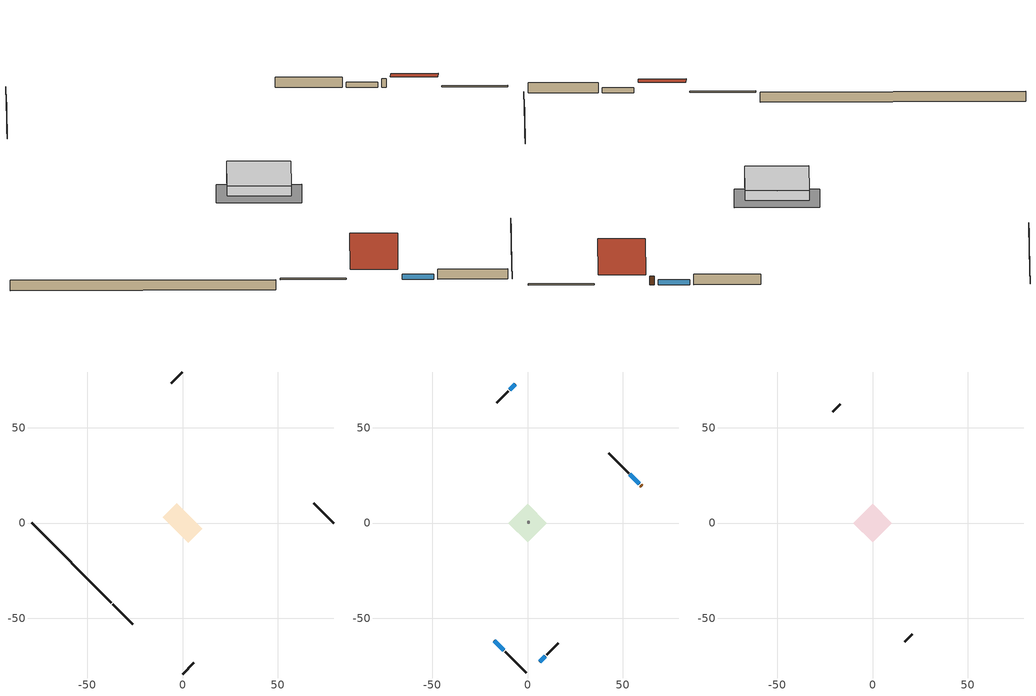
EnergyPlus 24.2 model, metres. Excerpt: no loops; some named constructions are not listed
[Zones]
basement - unconditioned
 floor foundation (Slab1 construction): -10.5,2.99 -2.99,10.5 10.5,-2.99 2.99,-10.5 z-2.13
 wall outside (RimJoist1 construction): -36.61,-42.64 -26.2,-53.05 z0.3:0.61
 wall outside (RimJoist2 construction): 0,79.25 -5.78,73.48 z0.3:0.61
 wall outside (RimJoist3 construction): 79.25,0 68.84,10.41 z0.3:0.61
 wall outside (RimJoist4 construction): 0,-79.25 5.78,-73.48 z0.3:0.61
 wall foundation (FoundationWall1 construction): -79.25,0 -37.27,-41.98 z-2.13:0.3
conditioned space
 floor to basement - unconditioned (Floor1 construction): -10.06,0 0,10.06 10.06,0 0,-10.06 z0.3
 wall outside (AdiabaticWallConstruction 1): 60.01,19.25 59.36,19.89 z0.3:2.34
 wall outside (AdiabaticWallConstruction): -17.37,-61.89 -12.38,-66.87 / 58.7,20.55 53.72,25.53 z0.3:1.49; -6.43,72.82 -9.35,69.9 / 6.43,-72.82 9.35,-69.9 z0.3:1.43
 wall outside (Wall1 construction): -11.72,-67.53 -0.66,-78.6 z0.3:2.74
 wall outside (Wall2 construction): -10.01,69.24 -16.16,63.1 z0.3:2.74
 wall outside (Wall3 construction): 53.06,26.19 42.53,36.72 z0.3:2.74
 wall outside (Wall4 construction): 10.01,-69.24 16.16,-63.1 z0.3:2.74
 window (WindowConstruction): -17.37,-61.89 -12.38,-66.87 z0.3:1.49
 window (WindowConstruction 1): -6.43,72.82 -9.35,69.9 z0.3:1.43
 window (WindowConstruction 2): 58.7,20.55 53.72,25.53 z0.3:1.49
 window (WindowConstruction 3): 6.43,-72.82 9.35,-69.9 z0.3:1.43
 door (Door): 60.01,19.25 59.36,19.89 z0.3:2.34
furnace airloop ret air zone
 floor adiabatic (AdiabaticConst): 0,0 0,1 1,1 1,0 z0
 wall adiabatic (AdiabaticConst): 0,1 0,0 1,0 1,1 0,1 z0:1
 ceiling adiabatic (AdiabaticConst): 1,0 1,1 0,1 0,0 z1
attic - vented
 floor to conditioned space (Floor2 construction Reversed): -10.06,0 0,10.06 10.06,0 0,-10.06 z2.74
 wall outside (Wall5 construction): -16.81,62.44 -20.89,58.36 z0.3:2.74
 wall outside (Wall6 construction): 16.81,-62.44 20.89,-58.36 z0.3:2.74
 roof outside (Roof1 construction): -18.02,-61.23,2.74 -11.29,-54.5,7.5 -18.82,-46.98,7.5 -25.54,-53.71,2.74
 roof outside (Roof2 construction): 60.66,18.59,2.74 53.94,11.86,7.5 61.46,4.34,7.5 68.19,11.07,2.74
[Material] Roughness=Rough; Thermal Absorptance=0.9
Name | Thickness {m} | Conductivity {W/m-K} | Density {kg/m3} | Specific Heat {J/kg-K} | Solar Absorptance | Visible Absorptance
ceiling stud and cavity | 0.0889 | 1.05181 | 20.9862 | 1087.66 | 0.7 | 0.7
floor covering | 0.0127 | 0.0433444 | 54.468 | 1339.84 | 0.6 | 0.6
floor stud and cavity | 0.1397 | 0.923637 | 92.3553 | 1139.71 | 0.7 | 0.7
gypsum board 1 | 0.00254 | 0.160291 | 801 | 837.4 | 0.6 | 0.6
osb sheathing 0.75 in. | 0.01905 | 0.115458 | 512.64 | 1214.23 | 0.7 | 0.7
[Construction]
Floor1 construction Reversed: floor covering, osb sheathing 0.75 in., floor stud and cavity
Floor2 construction: ceiling stud and cavity, gypsum board 1
[EnergyManagementSystem:ProgramCallingManager]
total_loads_program_calling_manager: EndOfZoneTimestepAfterZoneReporting; total_loads_program
unmet_hours_program_calling_manager: EndOfZoneTimestepBeforeZoneReporting; unmet_hours_program
water_heater_hpwh_EC_adj_ProgramManager: EndOfSystemTimestepBeforeHVACReporting; water_heater_hpwh_EC_adj
water_heater_ProgramManager: InsideHVACSystemIterationLoop; water_heater_Control; water_heater_InletAir
[EnergyManagementSystem:OutputVariable]
Name | EMS Variable | Type of Data in Variable | Update Frequency | EMS Program or Subroutine | Units
furnace supply fan disaggregate htg primary | furnace_supply_fan_primary_htg | Summed | SystemTimestep | furnace_supply_fan_disaggregate_program | J
loads_htg_tot_peakload_outvar; loads_htg_tot_annual_outvar; loads_htg_tot_timeseries_outvar | loads_htg_tot | Summed | ZoneTimestep | total_loads_program | J
loads_clg_tot_peakload_outvar; loads_clg_tot_annual_outvar; loads_clg_tot_timeseries_outvar | loads_clg_tot | Summed | ZoneTimestep | total_loads_program | J
htg_unmet_hours_annual_outvar; htg_unmet_hours_timeseries_outvar | htg_unmet_hours | Summed | ZoneTimestep | unmet_hours_program | hr
clg_unmet_hours_annual_outvar; clg_unmet_hours_timeseries_outvar | clg_unmet_hours | Summed | ZoneTimestep | unmet_hours_program | hr
loads_htg_roofs_annual_outvar; loads_htg_roofs_timeseries_outvar | loads_htg_roofs | Summed | ZoneTimestep | component_loads_program | J
loads_htg_ceilings_annual_outvar; loads_htg_ceilings_timeseries_outvar | loads_htg_ceilings | Summed | ZoneTimestep | component_loads_program | J
loads_htg_walls_annual_outvar; loads_htg_walls_timeseries_outvar | loads_htg_walls | Summed | ZoneTimestep | component_loads_program | J
loads_htg_rim_joists_annual_outvar; loads_htg_rim_joists_timeseries_outvar | loads_htg_rim_joists | Summed | ZoneTimestep | component_loads_program | J
loads_htg_foundation_walls_annual_outvar; loads_htg_foundation_walls_timeseries_outvar | loads_htg_foundation_walls | Summed | ZoneTimestep | component_loads_program | J
loads_htg_doors_annual_outvar; loads_htg_doors_timeseries_outvar | loads_htg_doors | Summed | ZoneTimestep | component_loads_program | J
loads_htg_windows_conduction_annual_outvar; loads_htg_windows_conduction_timeseries_outvar | loads_htg_windows_conduction | Summed | ZoneTimestep | component_loads_program | J
loads_htg_windows_solar_annual_outvar; loads_htg_windows_solar_timeseries_outvar | loads_htg_windows_solar | Summed | ZoneTimestep | component_loads_program | J
loads_htg_skylights_conduction_annual_outvar; loads_htg_skylights_conduction_timeseries_outvar | loads_htg_skylights_conduction | Summed | ZoneTimestep | component_loads_program | J
loads_htg_skylights_solar_annual_outvar; loads_htg_skylights_solar_timeseries_outvar | loads_htg_skylights_solar | Summed | ZoneTimestep | component_loads_program | J
loads_htg_floors_annual_outvar; loads_htg_floors_timeseries_outvar | loads_htg_floors | Summed | ZoneTimestep | component_loads_program | J
loads_htg_slabs_annual_outvar; loads_htg_slabs_timeseries_outvar | loads_htg_slabs | Summed | ZoneTimestep | component_loads_program | J
loads_htg_internal_mass_annual_outvar; loads_htg_internal_mass_timeseries_outvar | loads_htg_internal_mass | Summed | ZoneTimestep | component_loads_program | J
loads_htg_infil_annual_outvar; loads_htg_infil_timeseries_outvar | loads_htg_infil | Summed | ZoneTimestep | component_loads_program | J
loads_htg_natvent_annual_outvar; loads_htg_natvent_timeseries_outvar | loads_htg_natvent | Summed | ZoneTimestep | component_loads_program | J
loads_htg_mechvent_annual_outvar; loads_htg_mechvent_timeseries_outvar | loads_htg_mechvent | Summed | ZoneTimestep | component_loads_program | J
loads_htg_whf_annual_outvar; loads_htg_whf_timeseries_outvar | loads_htg_whf | Summed | ZoneTimestep | component_loads_program | J
loads_htg_ducts_annual_outvar; loads_htg_ducts_timeseries_outvar | loads_htg_ducts | Summed | ZoneTimestep | component_loads_program | J
loads_htg_intgains_annual_outvar; loads_htg_intgains_timeseries_outvar | loads_htg_intgains | Summed | ZoneTimestep | component_loads_program | J
loads_htg_lighting_annual_outvar; loads_htg_lighting_timeseries_outvar | loads_htg_lighting | Summed | ZoneTimestep | component_loads_program | J
loads_clg_roofs_annual_outvar; loads_clg_roofs_timeseries_outvar | loads_clg_roofs | Summed | ZoneTimestep | component_loads_program | J
loads_clg_ceilings_annual_outvar; loads_clg_ceilings_timeseries_outvar | loads_clg_ceilings | Summed | ZoneTimestep | component_loads_program | J
loads_clg_walls_annual_outvar; loads_clg_walls_timeseries_outvar | loads_clg_walls | Summed | ZoneTimestep | component_loads_program | J
loads_clg_rim_joists_annual_outvar; loads_clg_rim_joists_timeseries_outvar | loads_clg_rim_joists | Summed | ZoneTimestep | component_loads_program | J
loads_clg_foundation_walls_annual_outvar; loads_clg_foundation_walls_timeseries_outvar | loads_clg_foundation_walls | Summed | ZoneTimestep | component_loads_program | J
loads_clg_doors_annual_outvar; loads_clg_doors_timeseries_outvar | loads_clg_doors | Summed | ZoneTimestep | component_loads_program | J
loads_clg_windows_conduction_annual_outvar; loads_clg_windows_conduction_timeseries_outvar | loads_clg_windows_conduction | Summed | ZoneTimestep | component_loads_program | J
loads_clg_windows_solar_annual_outvar; loads_clg_windows_solar_timeseries_outvar | loads_clg_windows_solar | Summed | ZoneTimestep | component_loads_program | J
loads_clg_skylights_conduction_annual_outvar; loads_clg_skylights_conduction_timeseries_outvar | loads_clg_skylights_conduction | Summed | ZoneTimestep | component_loads_program | J
loads_clg_skylights_solar_annual_outvar; loads_clg_skylights_solar_timeseries_outvar | loads_clg_skylights_solar | Summed | ZoneTimestep | component_loads_program | J
loads_clg_floors_annual_outvar; loads_clg_floors_timeseries_outvar | loads_clg_floors | Summed | ZoneTimestep | component_loads_program | J
loads_clg_slabs_annual_outvar; loads_clg_slabs_timeseries_outvar | loads_clg_slabs | Summed | ZoneTimestep | component_loads_program | J
loads_clg_internal_mass_annual_outvar; loads_clg_internal_mass_timeseries_outvar | loads_clg_internal_mass | Summed | ZoneTimestep | component_loads_program | J
loads_clg_infil_annual_outvar; loads_clg_infil_timeseries_outvar | loads_clg_infil | Summed | ZoneTimestep | component_loads_program | J
loads_clg_natvent_annual_outvar; loads_clg_natvent_timeseries_outvar | loads_clg_natvent | Summed | ZoneTimestep | component_loads_program | J
loads_clg_mechvent_annual_outvar; loads_clg_mechvent_timeseries_outvar | loads_clg_mechvent | Summed | ZoneTimestep | component_loads_program | J
loads_clg_whf_annual_outvar; loads_clg_whf_timeseries_outvar | loads_clg_whf | Summed | ZoneTimestep | component_loads_program | J
loads_clg_ducts_annual_outvar; loads_clg_ducts_timeseries_outvar | loads_clg_ducts | Summed | ZoneTimestep | component_loads_program | J
loads_clg_intgains_annual_outvar; loads_clg_intgains_timeseries_outvar | loads_clg_intgains | Summed | ZoneTimestep | component_loads_program | J
loads_clg_lighting_annual_outvar; loads_clg_lighting_timeseries_outvar | loads_clg_lighting | Summed | ZoneTimestep | component_loads_program | J
total_infil_flow_rate_timeseries_outvar | total_infil_flow_rate | Averaged | ZoneTimestep | total_airflows_program | m^3/s
total_mechvent_flow_rate_timeseries_outvar | total_mechvent_flow_rate | Averaged | ZoneTimestep | total_airflows_program | m^3/s
total_natvent_flow_rate_timeseries_outvar | total_natvent_flow_rate | Averaged | ZoneTimestep | total_airflows_program | m^3/s
total_whf_flow_rate_timeseries_outvar | total_whf_flow_rate | Averaged | ZoneTimestep | total_airflows_program | m^3/s
[Schedule:Day:Interval]
trans schedule winter=0.85 summer=0.7 day; trans schedule winter=0.85 summer=0.7 day 2: No, 24:00, 0.85
trans schedule winter=0.85 summer=0.7 day 1: No, 24:00, 0.7
trans schedule winter=0.85 summer=0.7 default day; mech vent bath fan 0 schedule default day; mech vent range fan 0 schedule default day; misc pool pump schedule default day; general water use schedule default day; cooling season schedule day; cooling season schedule day 2; cooling season schedule default day; exterior lighting schedule default day; natural vent schedule default day: No, 24:00, 0
mech vent bath fan 0 schedule day: No, 03:00, 0, 04:00, 1, 24:00, 0
mech vent range fan 0 schedule day: No, 11:00, 0, 12:00, 1, 24:00, 0
misc pool pump schedule day; misc pool pump schedule day 10: No, 03:00, 0.0234796, 04:00, 0.0313062, 05:00, 0.0626123, 06:00, 0.117398, 07:00, 0.20349, 08:00, 0.344368, 09:00, 0.657429, 10:00, 0.947011, 11:00, 0.993971, 12:00, 0.947011, 13:00, 0.939185, 14:00, 0.704389, 15:00, 0.586991, 16:00, 0.477419, 17:00, 0.289582, 18:00, 0.18001, 19:00, 0.101745, 20:00, 0.0626123, 21:00, 0.0313062, 24:00, 0.0234796
misc pool pump schedule day 1: No, 03:00, 0.023622, 04:00, 0.0314961, 05:00, 0.0629921, 06:00, 0.11811, 07:00, 0.204724, 08:00, 0.346457, 09:00, 0.661417, 10:00, 0.952756, 11:00, 1, 12:00, 0.952756, 13:00, 0.944882, 14:00, 0.708661, 15:00, 0.590551, 16:00, 0.480315, 17:00, 0.291339, 18:00, 0.181102, 19:00, 0.102362, 20:00, 0.0629921, 21:00, 0.0314961, 24:00, 0.023622
misc pool pump schedule day 2; misc pool pump schedule day 4: No, 03:00, 0.0206108, 04:00, 0.0274811, 05:00, 0.0549621, 06:00, 0.103054, 07:00, 0.178627, 08:00, 0.302292, 09:00, 0.577102, 10:00, 0.831302, 11:00, 0.872524, 12:00, 0.831302, 13:00, 0.824432, 14:00, 0.618324, 15:00, 0.51527, 16:00, 0.419086, 17:00, 0.2542, 18:00, 0.158016, 19:00, 0.0893134, 20:00, 0.0549621, 21:00, 0.0274811, 24:00, 0.0206108
misc pool pump schedule day 3: No, 03:00, 0.0205498, 04:00, 0.0273997, 05:00, 0.0547994, 06:00, 0.102749, 07:00, 0.178098, 08:00, 0.301396, 09:00, 0.575393, 10:00, 0.82884, 11:00, 0.86994, 12:00, 0.82884, 13:00, 0.82199, 14:00, 0.616493, 15:00, 0.513744, 16:00, 0.417845, 17:00, 0.253447, 18:00, 0.157548, 19:00, 0.0890489, 20:00, 0.0547994, 21:00, 0.0273997, 24:00, 0.0205498
misc pool pump schedule day 5; misc pool pump schedule day 7: No, 03:00, 0.0180675, 04:00, 0.02409, 05:00, 0.04818, 06:00, 0.0903375, 07:00, 0.156585, 08:00, 0.26499, 09:00, 0.50589, 10:00, 0.728723, 11:00, 0.764858, 12:00, 0.728723, 13:00, 0.7227, 14:00, 0.542025, 15:00, 0.451688, 16:00, 0.367373, 17:00, 0.222833, 18:00, 0.138518, 19:00, 0.0782925, 20:00, 0.04818, 21:00, 0.02409, 24:00, 0.0180675
misc pool pump schedule day 6: No, 03:00, 0.0179658, 04:00, 0.0239544, 05:00, 0.0479087, 06:00, 0.0898289, 07:00, 0.155703, 08:00, 0.263498, 09:00, 0.503042, 10:00, 0.72462, 11:00, 0.760551, 12:00, 0.72462, 13:00, 0.718631, 14:00, 0.538973, 15:00, 0.449144, 16:00, 0.365304, 17:00, 0.221578, 18:00, 0.137738, 19:00, 0.0778517, 20:00, 0.0479087, 21:00, 0.0239544, 24:00, 0.0179658
misc pool pump schedule day 8: No, 03:00, 0.0198987, 04:00, 0.0265316, 05:00, 0.0530631, 06:00, 0.0994934, 07:00, 0.172455, 08:00, 0.291847, 09:00, 0.557163, 10:00, 0.80258, 11:00, 0.842377, 12:00, 0.80258, 13:00, 0.795947, 14:00, 0.59696, 15:00, 0.497467, 16:00, 0.404606, 17:00, 0.245417, 18:00, 0.152557, 19:00, 0.0862276, 20:00, 0.0530631, 21:00, 0.0265316, 24:00, 0.0198987
misc pool pump schedule day 9: No, 03:00, 0.0198173, 04:00, 0.0264231, 05:00, 0.0528461, 06:00, 0.0990865, 07:00, 0.17175, 08:00, 0.290654, 09:00, 0.554884, 10:00, 0.799297, 11:00, 0.838932, 12:00, 0.799297, 13:00, 0.792692, 14:00, 0.594519, 15:00, 0.495432, 16:00, 0.402952, 17:00, 0.244413, 18:00, 0.151933, 19:00, 0.0858749, 20:00, 0.0528461, 21:00, 0.0264231, 24:00, 0.0198173
general water use schedule day: No, 01:00, 0.315068, 03:00, 0.287671, 04:00, 0.342466, 05:00, 0.369863, 06:00, 0.520548, 07:00, 0.60274, 08:00, 0.534247, 10:00, 0.506849, 11:00, 0.465753, 14:00, 0.479452, 15:00, 0.534247, 16:00, 0.589041, 17:00, 0.69863, 18:00, 0.876712, 19:00, 0.890411, 20:00, 0.986301, 21:00, 1, 22:00, 0.863014, 23:00, 0.616438, 24:00, 0.465753
cooling season schedule day 1; natural vent schedule day: No, 24:00, 1
exterior lighting schedule day: No, 01:00, 0.566667, 03:00, 0.524167, 05:00, 0.495833, 06:00, 0.5525, 07:00, 0.623333, 08:00, 0.580833, 09:00, 0.439167, 10:00, 0.354167, 12:00, 0.34, 13:00, 0.354167, 14:00, 0.396667, 15:00, 0.425, 16:00, 0.495833, 17:00, 0.623333, 18:00, 0.793333, 19:00, 0.906667, 20:00, 0.963333, 21:00, 0.991667, 22:00, 0.920833, 23:00, 0.793333, 24:00, 0.665833
exterior lighting schedule day 1: No, 01:00, 0.528571, 03:00, 0.488929, 05:00, 0.4625, 06:00, 0.515357, 07:00, 0.581429, 08:00, 0.541786, 09:00, 0.409643, 10:00, 0.330357, 12:00, 0.317143, 13:00, 0.330357, 14:00, 0.37, 15:00, 0.396429, 16:00, 0.4625, 17:00, 0.581429, 18:00, 0.74, 19:00, 0.845714, 20:00, 0.898571, 21:00, 0.925, 22:00, 0.858929, 23:00, 0.74, 24:00, 0.621071
exterior lighting schedule day 10: No, 01:00, 0.552381, 03:00, 0.510952, 05:00, 0.483333, 06:00, 0.538571, 07:00, 0.607619, 08:00, 0.56619, 09:00, 0.428095, 10:00, 0.345238, 12:00, 0.331429, 13:00, 0.345238, 14:00, 0.386667, 15:00, 0.414286, 16:00, 0.483333, 17:00, 0.607619, 18:00, 0.773333, 19:00, 0.88381, 20:00, 0.939048, 21:00, 0.966667, 22:00, 0.897619, 23:00, 0.773333, 24:00, 0.649048
exterior lighting schedule day 11: No, 01:00, 0.571429, 03:00, 0.528571, 05:00, 0.5, 06:00, 0.557143, 07:00, 0.628571, 08:00, 0.585714, 09:00, 0.442857, 10:00, 0.357143, 12:00, 0.342857, 13:00, 0.357143, 14:00, 0.4, 15:00, 0.428571, 16:00, 0.5, 17:00, 0.628571, 18:00, 0.8, 19:00, 0.914286, 20:00, 0.971429, 21:00, 1, 22:00, 0.928571, 23:00, 0.8, 24:00, 0.671429
exterior lighting schedule day 2: No, 01:00, 0.485714, 03:00, 0.449286, 05:00, 0.425, 06:00, 0.473571, 07:00, 0.534286, 08:00, 0.497857, 09:00, 0.376429, 10:00, 0.303571, 12:00, 0.291429, 13:00, 0.303571, 14:00, 0.34, 15:00, 0.364286, 16:00, 0.425, 17:00, 0.534286, 18:00, 0.68, 19:00, 0.777143, 20:00, 0.825714, 21:00, 0.85, 22:00, 0.789286, 23:00, 0.68, 24:00, 0.570714
exterior lighting schedule day 3: No, 01:00, 0.442857, 03:00, 0.409643, 05:00, 0.3875, 06:00, 0.431786, 07:00, 0.487143, 08:00, 0.453929, 09:00, 0.343214, 10:00, 0.276786, 12:00, 0.265714, 13:00, 0.276786, 14:00, 0.31, 15:00, 0.332143, 16:00, 0.3875, 17:00, 0.487143, 18:00, 0.62, 19:00, 0.708571, 20:00, 0.752857, 21:00, 0.775, 22:00, 0.719643, 23:00, 0.62, 24:00, 0.520357
exterior lighting schedule day 4: No, 01:00, 0.4, 03:00, 0.37, 05:00, 0.35, 06:00, 0.39, 07:00, 0.44, 08:00, 0.41, 09:00, 0.31, 10:00, 0.25, 12:00, 0.24, 13:00, 0.25, 14:00, 0.28, 15:00, 0.3, 16:00, 0.35, 17:00, 0.44, 18:00, 0.56, 19:00, 0.64, 20:00, 0.68, 21:00, 0.7, 22:00, 0.65, 23:00, 0.56, 24:00, 0.47
exterior lighting schedule day 5: No, 01:00, 0.380952, 03:00, 0.352381, 05:00, 0.333333, 06:00, 0.371429, 07:00, 0.419048, 08:00, 0.390476, 09:00, 0.295238, 10:00, 0.238095, 12:00, 0.228571, 13:00, 0.238095, 14:00, 0.266667, 15:00, 0.285714, 16:00, 0.333333, 17:00, 0.419048, 18:00, 0.533333, 19:00, 0.609524, 20:00, 0.647619, 21:00, 0.666667, 22:00, 0.619048, 23:00, 0.533333, 24:00, 0.447619
exterior lighting schedule day 6: No, 01:00, 0.390476, 03:00, 0.36119, 05:00, 0.341667, 06:00, 0.380714, 07:00, 0.429524, 08:00, 0.400238, 09:00, 0.302619, 10:00, 0.244048, 12:00, 0.234286, 13:00, 0.244048, 14:00, 0.273333, 15:00, 0.292857, 16:00, 0.341667, 17:00, 0.429524, 18:00, 0.546667, 19:00, 0.624762, 20:00, 0.66381, 21:00, 0.683333, 22:00, 0.634524, 23:00, 0.546667, 24:00, 0.45881
exterior lighting schedule day 7: No, 01:00, 0.419048, 03:00, 0.387619, 05:00, 0.366667, 06:00, 0.408571, 07:00, 0.460952, 08:00, 0.429524, 09:00, 0.324762, 10:00, 0.261905, 12:00, 0.251429, 13:00, 0.261905, 14:00, 0.293333, 15:00, 0.314286, 16:00, 0.366667, 17:00, 0.460952, 18:00, 0.586667, 19:00, 0.670476, 20:00, 0.712381, 21:00, 0.733333, 22:00, 0.680952, 23:00, 0.586667, 24:00, 0.492381
exterior lighting schedule day 8: No, 01:00, 0.466667, 03:00, 0.431667, 05:00, 0.408333, 06:00, 0.455, 07:00, 0.513333, 08:00, 0.478333, 09:00, 0.361667, 10:00, 0.291667, 12:00, 0.28, 13:00, 0.291667, 14:00, 0.326667, 15:00, 0.35, 16:00, 0.408333, 17:00, 0.513333, 18:00, 0.653333, 19:00, 0.746667, 20:00, 0.793333, 21:00, 0.816667, 22:00, 0.758333, 23:00, 0.653333, 24:00, 0.548333
exterior lighting schedule day 9: No, 01:00, 0.509524, 03:00, 0.47131, 05:00, 0.445833, 06:00, 0.496786, 07:00, 0.560476, 08:00, 0.522262, 09:00, 0.394881, 10:00, 0.318452, 12:00, 0.305714, 13:00, 0.318452, 14:00, 0.356667, 15:00, 0.382143, 16:00, 0.445833, 17:00, 0.560476, 18:00, 0.713333, 19:00, 0.815238, 20:00, 0.86619, 21:00, 0.891667, 22:00, 0.827976, 23:00, 0.713333, 24:00, 0.59869
[Schedule:Week:Daily]
cooling season schedule Week Rule - Jan1-May26: cooling season schedule day, cooling season schedule day, cooling season schedule day, cooling season schedule day, cooling season schedule day, cooling season schedule day, cooling season schedule day, cooling season schedule default day, cooling season schedule default day, cooling season schedule default day, cooling season schedule default day, cooling season schedule default day
cooling season schedule Week Rule - May27-Jun2: cooling season schedule day, cooling season schedule day, cooling season schedule day, cooling season schedule day, cooling season schedule day, cooling season schedule day 1, cooling season schedule day 1, cooling season schedule default day, cooling season schedule default day, cooling season schedule default day, cooling season schedule default day, cooling season schedule default day
cooling season schedule Week Rule - Jun3-Sep29: cooling season schedule day 1, cooling season schedule day 1, cooling season schedule day 1, cooling season schedule day 1, cooling season schedule day 1, cooling season schedule day 1, cooling season schedule day 1, cooling season schedule default day, cooling season schedule default day, cooling season schedule default day, cooling season schedule default day, cooling season schedule default day
cooling season schedule Week Rule - Sep30-Oct6: cooling season schedule day 1, cooling season schedule day 2, cooling season schedule day 2, cooling season schedule day 2, cooling season schedule day 2, cooling season schedule day 2, cooling season schedule day 2, cooling season schedule default day, cooling season schedule default day, cooling season schedule default day, cooling season schedule default day, cooling season schedule default day
cooling season schedule Week Rule - Oct7-Dec31: cooling season schedule day 2, cooling season schedule day 2, cooling season schedule day 2, cooling season schedule day 2, cooling season schedule day 2, cooling season schedule day 2, cooling season schedule day 2, cooling season schedule default day, cooling season schedule default day, cooling season schedule default day, cooling season schedule default day, cooling season schedule default day
exterior lighting schedule Week Rule - Oct28-Nov3: exterior lighting schedule day 9, exterior lighting schedule day 9, exterior lighting schedule day 9, exterior lighting schedule day 9, exterior lighting schedule day 10, exterior lighting schedule day 10, exterior lighting schedule day 10, exterior lighting schedule default day, exterior lighting schedule default day, exterior lighting schedule default day, exterior lighting schedule default day, exterior lighting schedule default day
exterior lighting schedule Week Rule - Nov4-Nov24: exterior lighting schedule day 10, exterior lighting schedule day 10, exterior lighting schedule day 10, exterior lighting schedule day 10, exterior lighting schedule day 10, exterior lighting schedule day 10, exterior lighting schedule day 10, exterior lighting schedule default day, exterior lighting schedule default day, exterior lighting schedule default day, exterior lighting schedule default day, exterior lighting schedule default day
exterior lighting schedule Week Rule - Nov25-Dec1: exterior lighting schedule day 10, exterior lighting schedule day 10, exterior lighting schedule day 10, exterior lighting schedule day 10, exterior lighting schedule day 10, exterior lighting schedule day 10, exterior lighting schedule day 11, exterior lighting schedule default day, exterior lighting schedule default day, exterior lighting schedule default day, exterior lighting schedule default day, exterior lighting schedule default day
exterior lighting schedule Week Rule - Dec2-Dec31: exterior lighting schedule day 11, exterior lighting schedule day 11, exterior lighting schedule day 11, exterior lighting schedule day 11, exterior lighting schedule day 11, exterior lighting schedule day 11, exterior lighting schedule day 11, exterior lighting schedule default day, exterior lighting schedule default day, exterior lighting schedule default day, exterior lighting schedule default day, exterior lighting schedule default day
natural vent schedule Week Rule - Jan1-Jan6: natural vent schedule day, natural vent schedule day, natural vent schedule default day, natural vent schedule day, natural vent schedule default day, natural vent schedule day, natural vent schedule default day, natural vent schedule default day, natural vent schedule default day, natural vent schedule default day, natural vent schedule default day, natural vent schedule default day
natural vent schedule Week Rule - Jan7-Dec31: natural vent schedule default day, natural vent schedule day, natural vent schedule default day, natural vent schedule day, natural vent schedule default day, natural vent schedule day, natural vent schedule default day, natural vent schedule default day, natural vent schedule default day, natural vent schedule default day, natural vent schedule default day, natural vent schedule default day
[Schedule:Year]
cooling season schedule: cooling season schedule Week Rule - Jan1-May26, 1, 1, 5, 26, cooling season schedule Week Rule - May27-Jun2, 5, 27, 6, 2, cooling season schedule Week Rule - Jun3-Sep29, 6, 3, 9, 29, cooling season schedule Week Rule - Sep30-Oct6, 9, 30, 10, 6, cooling season schedule Week Rule - Oct7-Dec31, 10, 7, 12, 31
natural vent schedule: natural vent schedule Week Rule - Jan1-Jan6, 1, 1, 1, 6, natural vent schedule Week Rule - Jan7-Dec31, 1, 7, 12, 31
[Schedule:File]
hot_water_dishwasher: File=in.schedules.csv; Column Number=6; Rows to Skip at Top=1; Number of Hours of Data=8760; Column Separator=Comma; Interpolate to Timestep=Yes; Minutes per Item=15; Adjust Schedule for Daylight Savings=Yes
